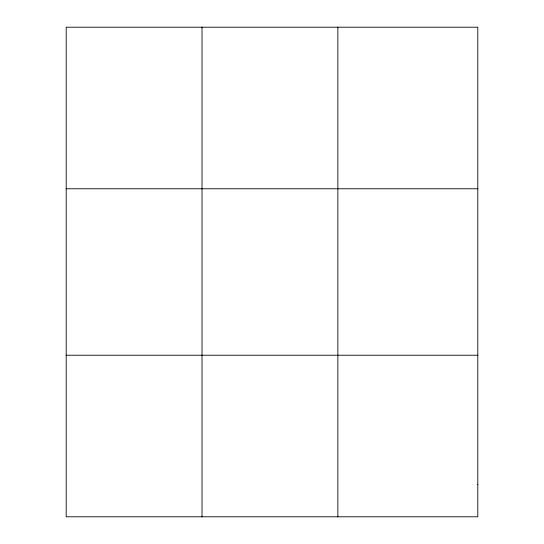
<?xml version="1.0" encoding="UTF-8"?>
<svg xmlns="http://www.w3.org/2000/svg" width="544" height="544" viewBox="0 0 544 544"><rect width="100%" height="100%" fill="white"/><g stroke="black" fill="none" stroke-linecap="round" stroke-linejoin="round"><path stroke-width="0.82" d="M202.021 27.2L202.021 516.8M337.858 27.2L337.858 516.8M66.191 188.768L477.809 188.768M66.191 355.232L477.809 355.232M477.809 484.486L477.809 516.8L66.191 516.8L66.191 27.2L477.809 27.2L477.809 484.486"/></g></svg>
